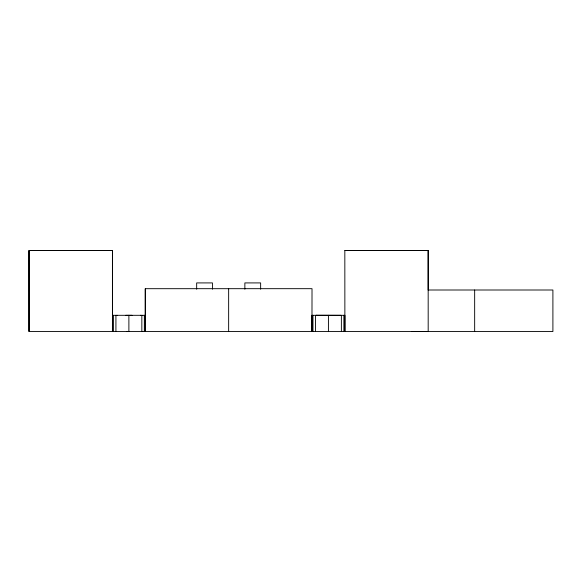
<?xml version="1.0" encoding="UTF-8"?>
<svg xmlns="http://www.w3.org/2000/svg" width="582" height="582" viewBox="0 0 582 582"><rect width="100%" height="100%" fill="white"/><g stroke="black" fill="none" stroke-linecap="round" stroke-linejoin="round"><path stroke-width="0.87" d="M29.122 250.529L29.122 331.522L29.1 250.536L112.479 250.558L112.479 315.313L112.479 250.529L29.1 250.536L29.122 331.522L552.9 331.529L552.9 290.003L428.33 290.003M112.428 250.566L112.428 331.522L112.479 250.529M145.333 316.142L145.333 288.694L312.017 288.679L311.967 331.522L312.017 315.313M428.177 290.091L428.177 250.456L395.796 250.456M411.983 331.544L428.185 331.522L428.17 250.536L344.828 250.566L344.879 331.529M344.879 250.573L428.177 250.456M125.756 315.313L132.005 315.313M112.391 315.313L145.376 315.313M126.381 331.522L128.884 331.522L128.884 315.313M340.092 315.306L340.499 315.313L316.346 315.255L316.753 315.313M140.546 315.306L140.96 315.313M116.8 315.306L117.215 315.313M474.657 290.003L474.657 331.529M344.915 331.522L344.915 315.313L311.93 315.313L311.93 331.522M343.882 315.313L343.882 331.522M341.379 315.313L341.379 331.522M328.423 315.313L328.423 331.522M315.466 315.313L315.466 331.522M312.963 315.313L312.971 331.522M260.641 289.218L260.641 282.917L244.862 282.917L244.862 289.218M228.646 288.687L228.646 331.522M212.445 289.218L212.445 282.917L196.665 282.917L196.665 289.218M144.336 315.313L144.336 331.522M141.841 315.313L141.841 331.522M115.927 315.313L115.927 331.522M113.425 315.313L113.425 331.522M145.333 288.694L145.34 331.529L145.333 288.701"/></g></svg>
